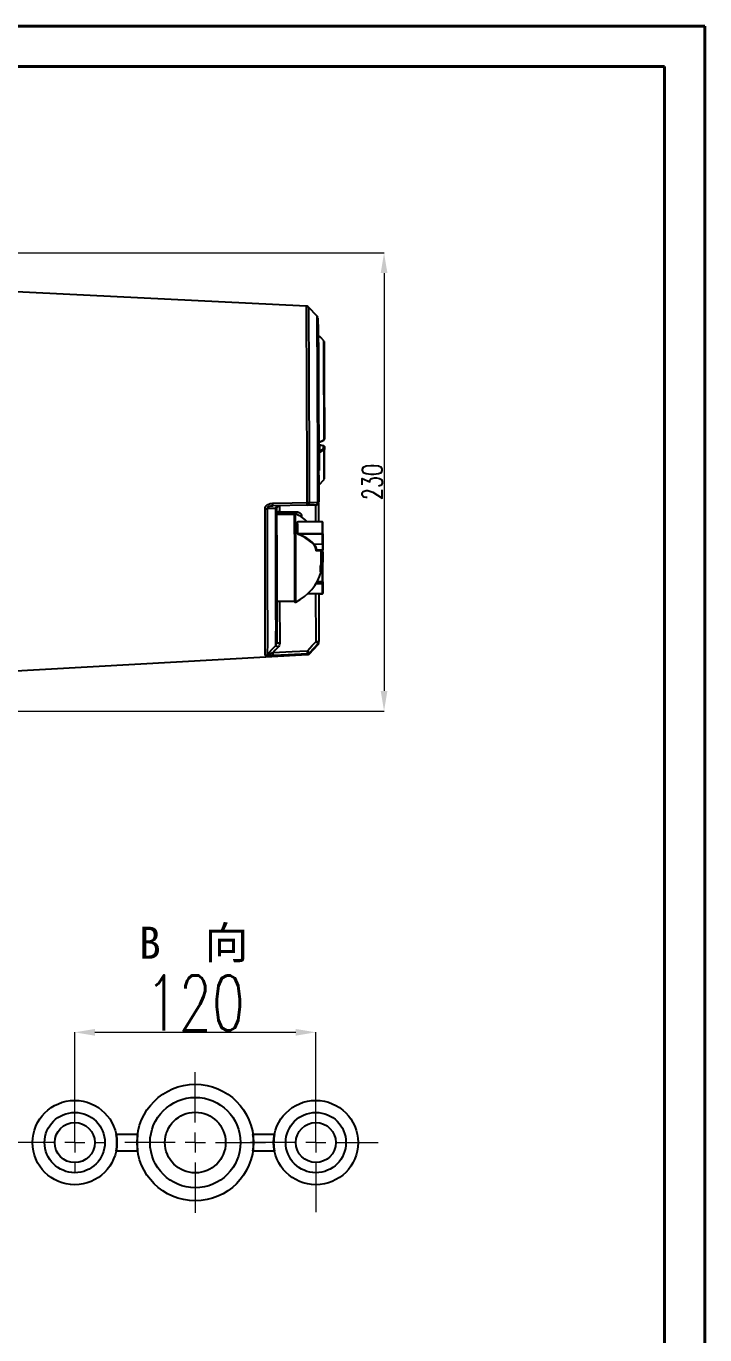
# Model space of a CAD drawing. Header units: millimetres. Extents: x 2320 to 4000, y 933 to 2121.
# Drawn here: x 3662 to 4000, y 1470 to 2121 of the extents above; entities that cross this region are included whole.
import ezdxf

# ---------------------------------------------------------------- set-up
doc = ezdxf.new("R2010")
doc.units = ezdxf.units.MM
doc.linetypes.add('CENTER2', pattern=[28.575, 19.05, -3.175, 3.175, -3.175])
for name, color, linetype, lineweight in [('FORMAT', 7, 'Continuous', 18), ('中心线', 1, 'CENTER2', 13), ('文字', 7, 'Continuous', 13), ('标注', 3, 'Continuous', 13), ('粗实线', 7, 'Continuous', 40)]:
    doc.layers.add(name, color=color, linetype=linetype, lineweight=lineweight)
doc.styles.add('SLDTEXTSTYLE1', font='txt.shx', dxfattribs={"width": 0.7, "bigfont": 'gbcbig.shx'})
doc.styles.add('STYLE1', font='txt.shx', dxfattribs={"width": 0.8, "height": 3, "bigfont": 'hzdx.shx'})
doc.dimstyles.new('SLDDIMSTYLE12$0', dxfattribs={"dimtxt": 12, "dimasz": 10, "dimexe": 0, "dimexo": 0.0625, "dimgap": 0.875, "dimtad": 1, "dimdec": 1, "dimlfac": 1.8, "dimrnd": 1e-09, "dimzin": 12, "dimdsep": 46, "dimtxsty": 'SLDTEXTSTYLE1', "dimcen": 0.09, "dimdle": 8.16, "dimclrd": 3, "dimclre": 3, "dimadec": 0, "dimazin": 3, "dimtfac": 1, "dimtdec": 1, "dimtofl": 0, "dimtmove": 0, "dimatfit": 3, "dimfxl": 0, "dimfrac": 2, "dimtolj": 1, "dimlwd": 5, "dimlwe": 5, "dimarcsym": 0})

# ---------------------------------------------------------------- blocks, each defined once
blk = doc.blocks.new('*D58')
at = {"layer": 'Defpoints', "color": 0, "transparency": 16777216}
for p in [(3648.25, 2008.59), (3638.63, 1780.56), (3840.05, 1780.56)]:
    blk.add_point(p, dxfattribs=at)
at = {"layer": '标注', "color": 3, "lineweight": 5, "transparency": 16777216}
blk.add_line((3648.31, 2008.59), (3840.05, 2008.59), dxfattribs=at)
at = {"layer": '标注', "color": 3, "linetype": 'Continuous', "lineweight": 5, "transparency": 16777216}
for p, q in [((3840.05, 1998.59), (3840.05, 1790.56)), ((3638.69, 1780.56), (3840.05, 1780.56))]:
    blk.add_line(p, q, dxfattribs=at)
at = {"layer": '标注', "color": 3, "transparency": 16777216}
for points in [[(3838.39, 1998.59), (3841.72, 1998.59), (3840.05, 2008.59)], [(3838.39, 1790.56), (3841.72, 1790.56), (3840.05, 1780.56)]]:
    blk.add_solid(points, dxfattribs=at)
at = {"layer": '标注', "color": 0, "transparency": 16777216, "insert": (3834.18, 1894.57), "char_height": 10, "attachment_point": 5, "rotation": 90, "style": 'SLDTEXTSTYLE1'}
blk.add_mtext('\\A1;230', dxfattribs=at)
blk = doc.blocks.new('SW_CENTERMARKSYMBOL_14')
at = {"layer": 'FORMAT', "color": 0}
for p, q in [((0, 2), (0, 7)), ((-2, 0), (-7, 0)), ((0, 0), (-1, 0)), ((0, 0), (0, 1)), ((0, 0), (0, -1)), ((0, 0), (1, 0)), ((2, 0), (7, 0)), ((0, -2), (0, -7))]:
    blk.add_line(p, q, dxfattribs=at)
blk = doc.blocks.new('SW_CENTERMARKSYMBOL_15')
at = {"layer": 'FORMAT', "color": 0}
for p, q in [((0, 2), (0, 5)), ((-2, 0), (-6.49, 0)), ((0, 0), (-1, 0)), ((0, 0), (0, 1)), ((0, 0), (0, -1)), ((0, 0), (1, 0)), ((2, 0), (6.2, 0)), ((0, -2), (0, -6.94))]:
    blk.add_line(p, q, dxfattribs=at)
blk = doc.blocks.new('SW_CENTERMARKSYMBOL_16')
at = {"layer": 'FORMAT', "color": 0}
for p, q in [((0, 2), (0, 3)), ((-2, 0), (-8.18, 0)), ((0, 0), (-1, 0)), ((0, 0), (0, 1)), ((0, 0), (0, -1)), ((0, 0), (1, 0)), ((2, 0), (3, 0)), ((0, -2), (0, -3))]:
    blk.add_line(p, q, dxfattribs=at)
blk = doc.blocks.new('*D64')
at = {"layer": 'Defpoints', "color": 0, "transparency": 16777216}
for p in [(3806.09, 1620.62), (3686.09, 1565.74), (3806.09, 1565.74)]:
    blk.add_point(p, dxfattribs=at)
at = {"layer": '标注', "color": 3, "lineweight": 5, "transparency": 16777216}
blk.add_line((3686.09, 1565.81), (3686.09, 1620.62), dxfattribs=at)
at = {"layer": '标注', "color": 3, "linetype": 'Continuous', "lineweight": 5, "transparency": 16777216}
for p, q in [((3696.09, 1620.62), (3796.09, 1620.62)), ((3806.09, 1565.81), (3806.09, 1620.62))]:
    blk.add_line(p, q, dxfattribs=at)
at = {"layer": '标注', "color": 3, "transparency": 16777216}
for points in [[(3696.09, 1622.28), (3696.09, 1618.95), (3686.09, 1620.62)], [(3796.09, 1622.28), (3796.09, 1618.95), (3806.09, 1620.62)]]:
    blk.add_solid(points, dxfattribs=at)
at = {"layer": '标注', "color": 0, "transparency": 16777216, "insert": (3746.09, 1635.21), "char_height": 12, "attachment_point": 5, "style": 'SLDTEXTSTYLE1'}
blk.add_mtext('\\A1;{\\H2.28571x;120}', dxfattribs=at)

msp = doc.modelspace()

# ---------------------------------------------------------------- linework, layer by layer
at = {"color": 7, "linetype": 'Continuous', "lineweight": 25}
for p, q in [((3801.357, 1982.092), (3650.111, 1989.542)), ((3806.706, 1977.087), (3802.368, 1981.63)), ((3810.015, 1964.893), (3810.016, 1964.894)), ((3810.017, 1964.806), (3810.015, 1964.893)), ((3810.143, 1961.838), (3810.16, 1961.963)), ((3810.16, 1961.963), (3810.144, 1961.892)), ((3807.651, 1914.176), (3810.09, 1915.414)), ((3810.218, 1915.711), (3810.217, 1916.141)), ((3810.257, 1917.231), (3810.24, 1917.221)), ((3807.709, 1913.923), (3807.451, 1913.922)), ((3807.71, 1913.795), (3807.452, 1913.794)), ((3807.738, 1913.71), (3807.452, 1913.709)), ((3807.739, 1913.518), (3807.453, 1913.518)), ((3807.893, 1910.343), (3807.464, 1910.342)), ((3807.895, 1910.342), (3807.464, 1910.341)), ((3807.909, 1910.331), (3807.464, 1910.33)), ((3807.924, 1910.32), (3807.464, 1910.319)), ((3807.926, 1910.319), (3807.464, 1910.317)), ((3807.942, 1910.17), (3807.465, 1910.169)), ((3807.948, 1910.165), (3807.465, 1910.164)), ((3807.95, 1909.754), (3807.466, 1909.752)), ((3807.71, 1913.795), (3807.709, 1913.923)), ((3807.739, 1913.518), (3807.738, 1913.71)), ((3807.741, 1912.952), (3807.739, 1913.518)), ((3809.822, 1912.637), (3807.822, 1913.097)), ((3807.862, 1913.012), (3807.879, 1910.343)), ((3807.895, 1910.342), (3807.893, 1910.343)), ((3807.895, 1910.331), (3807.895, 1910.342)), ((3809.911, 1912.571), (3807.908, 1913.034)), ((3807.926, 1910.319), (3807.924, 1910.32)), ((3807.927, 1910.17), (3807.926, 1910.319)), ((3807.948, 1910.165), (3807.942, 1910.17)), ((3807.95, 1909.754), (3807.948, 1910.165)), ((3810.008, 1912.56), (3809.822, 1912.637)), ((3809.874, 1911.1), (3809.865, 1912.549)), ((3810.097, 1912.494), (3809.911, 1912.571)), ((3810.231, 1909.651), (3810.23, 1910.466)), ((3810.302, 1912.253), (3810.33, 1912.173)), ((3810.35, 1912.113), (3810.333, 1912.18)), ((3810.367, 1911.965), (3810.375, 1910.669)), ((3807.953, 1908.319), (3807.471, 1908.317)), ((3807.972, 1902.136), (3807.953, 1908.319)), ((3807.972, 1902.136), (3807.492, 1902.135)), ((3807.978, 1900.699), (3807.496, 1900.697)), ((3807.98, 1900.287), (3807.498, 1900.286)), ((3807.969, 1900.279), (3807.498, 1900.277)), ((3807.937, 1900.181), (3807.498, 1900.18)), ((3807.942, 1900.178), (3807.498, 1900.176)), ((3807.529, 1893.022), (3810.227, 1895.737)), ((3807.98, 1900.287), (3807.978, 1900.699)), ((3784.146, 1882.633), (3784.639, 1882.681)), ((3784.626, 1882.66), (3784.306, 1882.602)), ((3801.761, 1883.014), (3784.626, 1882.66)), ((3795.491, 1878.318), (3786.566, 1878.29)), ((3787.912, 1878.473), (3787.912, 1878.294)), ((3795.989, 1878.82), (3795.489, 1878.818)), ((3809.323, 1874.678), (3797.039, 1874.639)), ((3809.323, 1874.712), (3797.164, 1874.674)), ((3797.067, 1868.858), (3809.351, 1868.896)), ((3809.352, 1868.643), (3797.639, 1868.606)), ((3805.179, 1863.697), (3809.359, 1863.71)), ((3809.359, 1863.71), (3809.352, 1868.643)), ((3809.551, 1868.785), (3809.558, 1863.852)), ((3806.342, 1860.776), (3809.367, 1860.786)), ((3806.644, 1860.524), (3806.763, 1860.542)), ((3809.367, 1860.532), (3806.644, 1860.524)), ((3806.763, 1860.521), (3809.367, 1860.529)), ((3809.367, 1860.529), (3809.367, 1860.532)), ((3808.78, 1850.702), (3808.451, 1850.701)), ((3806.171, 1843.992), (3809.387, 1844.002)), ((3806.619, 1844.756), (3809.39, 1844.764)), ((3806.728, 1844.95), (3809.389, 1844.958)), ((3808.777, 1849.86), (3808.78, 1849.86)), ((3809.394, 1839.07), (3809.387, 1844.002)), ((3809.586, 1844.144), (3809.593, 1839.212)), ((3802.114, 1838.988), (3809.394, 1839.011)), ((3802.176, 1839.047), (3809.394, 1839.07)), ((3806.171, 1815.142), (3806.096, 1839.001)), ((3807.567, 1839.005), (3807.642, 1815.148)), ((3807.567, 1838.967), (3809.31, 1838.973)), ((3807.567, 1838.933), (3809.31, 1838.939)), ((3786.659, 1835.29), (3795.626, 1835.318)), ((3788.055, 1835.294), (3788.121, 1814.399)), ((3795.627, 1834.818), (3796.127, 1834.82)), ((3802.911, 1809.09), (3807.22, 1813.66)), ((3650.706, 1800.22), (3801.902, 1808.621))]:
    msp.add_line(p, q, dxfattribs=at)
at = {"color": 7, "linetype": 'Continuous', "lineweight": 25, "flags": 128}
for points in [[(3801.812, 1884.323), (3801.796, 1889.852), (3801.779, 1895.403), (3801.761, 1900.953), (3801.742, 1906.481), (3801.724, 1911.963), (3801.705, 1917.377), (3801.685, 1922.701), (3801.665, 1927.913), (3801.646, 1932.991), (3801.626, 1937.915), (3801.606, 1942.664), (3801.586, 1947.22), (3801.566, 1951.562), (3801.547, 1955.675), (3801.528, 1959.54), (3801.509, 1963.142), (3801.491, 1966.466), (3801.474, 1969.499), (3801.457, 1972.227), (3801.441, 1974.641), (3801.425, 1976.729), (3801.411, 1978.484), (3801.397, 1979.898), (3801.384, 1980.965), (3801.373, 1981.681), (3801.362, 1982.044), (3801.357, 1982.092)], [(3802.368, 1981.629), (3802.373, 1981.582), (3802.384, 1981.221), (3802.395, 1980.509), (3802.408, 1979.447), (3802.421, 1978.041), (3802.436, 1976.295), (3802.451, 1974.218), (3802.467, 1971.818), (3802.484, 1969.104), (3802.502, 1966.088), (3802.52, 1962.781), (3802.538, 1959.199), (3802.557, 1955.354), (3802.576, 1951.264), (3802.596, 1946.944), (3802.615, 1942.413), (3802.635, 1937.689), (3802.655, 1932.792), (3802.675, 1927.741), (3802.694, 1922.557), (3802.714, 1917.262), (3802.733, 1911.877), (3802.751, 1906.424), (3802.77, 1900.926), (3802.787, 1895.405), (3802.804, 1889.884), (3802.821, 1884.386)], [(3807.136, 1884.474), (3807.121, 1889.799), (3807.104, 1895.148), (3807.087, 1900.498), (3807.069, 1905.826), (3807.051, 1911.109), (3807.033, 1916.324), (3807.014, 1921.45), (3806.995, 1926.464), (3806.976, 1931.344), (3806.957, 1936.07), (3806.938, 1940.621), (3806.919, 1944.979), (3806.9, 1949.123), (3806.881, 1953.037), (3806.863, 1956.704), (3806.845, 1960.107), (3806.828, 1963.233), (3806.811, 1966.067), (3806.795, 1968.598), (3806.78, 1970.815), (3806.765, 1972.709), (3806.751, 1974.27), (3806.739, 1975.493), (3806.727, 1976.373), (3806.716, 1976.905), (3806.706, 1977.087)], [(3807.122, 1976.053), (3807.126, 1976.007), (3807.136, 1975.641), (3807.148, 1974.916), (3807.16, 1973.837), (3807.174, 1972.408), (3807.188, 1970.635), (3807.203, 1968.527), (3807.219, 1966.092), (3807.236, 1963.342), (3807.253, 1960.289), (3807.271, 1956.946), (3807.289, 1953.328), (3807.308, 1949.453), (3807.327, 1945.336), (3807.346, 1940.996), (3807.365, 1936.452), (3807.384, 1931.726), (3807.404, 1926.837), (3807.423, 1921.808), (3807.442, 1916.661), (3807.46, 1911.419), (3807.479, 1906.106), (3807.496, 1900.745), (3807.514, 1895.359), (3807.53, 1889.974), (3807.546, 1884.613)], [(3807.3, 1967.601), (3807.308, 1967.097), (3807.317, 1966.213), (3807.327, 1964.959), (3807.338, 1963.347), (3807.35, 1961.395), (3807.362, 1959.122), (3807.375, 1956.553), (3807.388, 1953.713), (3807.402, 1950.631), (3807.415, 1947.341), (3807.429, 1943.875), (3807.442, 1940.27), (3807.455, 1936.562), (3807.468, 1932.791), (3807.48, 1928.995), (3807.491, 1925.213), (3807.502, 1921.484), (3807.511, 1917.847), (3807.52, 1914.339)], [(3810.015, 1964.893), (3808.494, 1966.41), (3807.3, 1967.601)], [(3810.217, 1916.141), (3810.211, 1918.951), (3810.202, 1922.307), (3810.192, 1925.746), (3810.182, 1929.232), (3810.17, 1932.73), (3810.159, 1936.203), (3810.147, 1939.618), (3810.134, 1942.938), (3810.122, 1946.13), (3810.109, 1949.162), (3810.097, 1952.002), (3810.085, 1954.622), (3810.073, 1956.995), (3810.061, 1959.096), (3810.051, 1960.905), (3810.04, 1962.403), (3810.031, 1963.574), (3810.023, 1964.407), (3810.017, 1964.806)], [(3810.163, 1964.541), (3810.171, 1964.023), (3810.179, 1963.123), (3810.189, 1961.852), (3810.2, 1960.222), (3810.212, 1958.254), (3810.224, 1955.97), (3810.236, 1953.395), (3810.249, 1950.558), (3810.262, 1947.492), (3810.275, 1944.232), (3810.288, 1940.815), (3810.301, 1937.279), (3810.313, 1933.665), (3810.325, 1930.014), (3810.336, 1926.367), (3810.346, 1922.765), (3810.356, 1919.25), (3810.364, 1915.862)], [(3807.52, 1914.339), (3809.031, 1915.108), (3810.218, 1915.711)], [(3809.865, 1912.549), (3808.744, 1912.808), (3807.862, 1913.012)], [(3807.949, 1910.123), (3808.997, 1910.655), (3809.874, 1911.1)], [(3810.23, 1910.466), (3808.719, 1909.7), (3807.95, 1909.31)], [(3810.008, 1912.56), (3810.009, 1912.56), (3810.01, 1912.555), (3810.009, 1912.545), (3810.007, 1912.537)], [(3784.677, 1883.966), (3794.273, 1884.166), (3801.812, 1884.323)], [(3806.077, 1883.109), (3803.66, 1883.056), (3801.761, 1883.014)], [(3802.821, 1884.386), (3805.238, 1884.435), (3807.136, 1884.474)], [(3780.924, 1808.261), (3780.93, 1809.194), (3780.936, 1810.475), (3780.94, 1812.101), (3780.943, 1814.065), (3780.944, 1816.358), (3780.944, 1818.971), (3780.943, 1821.894), (3780.941, 1825.115), (3780.938, 1828.621), (3780.933, 1832.397), (3780.927, 1836.428), (3780.92, 1840.698), (3780.911, 1845.189), (3780.902, 1849.884), (3780.891, 1854.763), (3780.879, 1859.806), (3780.867, 1864.993), (3780.853, 1870.304), (3780.838, 1875.715), (3780.823, 1881.206)], [(3781.832, 1881.284), (3781.847, 1875.822), (3781.861, 1870.439), (3781.875, 1865.157), (3781.888, 1859.997), (3781.899, 1854.981), (3781.91, 1850.128), (3781.919, 1845.458), (3781.928, 1840.99), (3781.935, 1836.743), (3781.941, 1832.733), (3781.946, 1828.977), (3781.949, 1825.49), (3781.951, 1822.286), (3781.952, 1819.379), (3781.952, 1816.779), (3781.95, 1814.499), (3781.948, 1812.545), (3781.944, 1810.928), (3781.938, 1809.653), (3781.932, 1808.725)], [(3786.241, 1813.329), (3786.247, 1814.286), (3786.252, 1815.6), (3786.256, 1817.264), (3786.259, 1819.271), (3786.26, 1821.612), (3786.26, 1824.277), (3786.258, 1827.254), (3786.255, 1830.53), (3786.251, 1834.09), (3786.246, 1837.92), (3786.24, 1842.002), (3786.232, 1846.317), (3786.223, 1850.849), (3786.213, 1855.575), (3786.202, 1860.477), (3786.19, 1865.531), (3786.176, 1870.716), (3786.162, 1876.009), (3786.147, 1881.387)], [(3786.558, 1881.232), (3786.572, 1875.957), (3786.586, 1870.766), (3786.599, 1865.682), (3786.611, 1860.727), (3786.622, 1855.921), (3786.632, 1851.287), (3786.641, 1846.843), (3786.648, 1842.611), (3786.655, 1838.606), (3786.66, 1834.848), (3786.664, 1831.353), (3786.666, 1828.135), (3786.668, 1825.209), (3786.668, 1822.587), (3786.667, 1820.281), (3786.664, 1818.301), (3786.661, 1816.655), (3786.656, 1815.35), (3786.65, 1814.393)], [(3795.634, 1841.262), (3795.631, 1843.379), (3795.626, 1845.717), (3795.62, 1848.237), (3795.613, 1850.897), (3795.606, 1853.656), (3795.597, 1856.466), (3795.588, 1859.281), (3795.579, 1862.057), (3795.569, 1864.746), (3795.559, 1867.305), (3795.548, 1869.692), (3795.539, 1871.868), (3795.529, 1873.796), (3795.52, 1875.446), (3795.511, 1876.79), (3795.504, 1877.806), (3795.497, 1878.477), (3795.491, 1878.793), (3795.486, 1878.747), (3795.483, 1878.342), (3795.483, 1878.318)], [(3796.134, 1841.263), (3796.131, 1843.381), (3796.126, 1845.718), (3796.12, 1848.238), (3796.113, 1850.899), (3796.106, 1853.657), (3796.097, 1856.467), (3796.088, 1859.283), (3796.079, 1862.058), (3796.069, 1864.748), (3796.059, 1867.307), (3796.048, 1869.694), (3796.039, 1871.869), (3796.029, 1873.798), (3796.02, 1875.448), (3796.011, 1876.791), (3796.004, 1877.807), (3795.997, 1878.479), (3795.991, 1878.794), (3795.989, 1878.82)], [(3798.936, 1877.551), (3798.647, 1877.525), (3798.409, 1877.469)], [(3798.936, 1877.551), (3798.936, 1877.329), (3798.936, 1877.124)], [(3795.537, 1872.021), (3795.546, 1869.952), (3795.556, 1867.667), (3795.566, 1865.205), (3795.576, 1862.604), (3795.585, 1859.909), (3795.594, 1857.163), (3795.603, 1854.411), (3795.61, 1851.699), (3795.617, 1849.07), (3795.623, 1846.569), (3795.628, 1844.237), (3795.632, 1842.111), (3795.634, 1840.226), (3795.635, 1838.614), (3795.635, 1837.3), (3795.634, 1836.308), (3795.631, 1835.652), (3795.628, 1835.343), (3795.626, 1835.318)], [(3809.551, 1868.785), (3809.547, 1868.807), (3809.536, 1868.828), (3809.517, 1868.847), (3809.492, 1868.864), (3809.462, 1868.878), (3809.428, 1868.888), (3809.39, 1868.894), (3809.351, 1868.896)], [(3795.618, 1835.318), (3795.623, 1834.957), (3795.628, 1834.821), (3795.632, 1835.047), (3795.635, 1835.63), (3795.637, 1836.561), (3795.637, 1837.825), (3795.636, 1839.4), (3795.634, 1841.262)], [(3787.304, 1812.312), (3785.9, 1810.811), (3784.796, 1809.632)], [(3801.861, 1810.555), (3804.275, 1813.123), (3806.171, 1815.142)], [(3807.233, 1814.12), (3804.82, 1811.551), (3802.924, 1809.533)], [(3784.796, 1809.632), (3794.353, 1810.149), (3801.861, 1810.555)], [(3801.916, 1809.066), (3792.36, 1808.55), (3784.851, 1808.144)]]:
    msp.add_lwpolyline(points, dxfattribs=at)
at = {"color": 7, "linetype": 'Continuous', "lineweight": 25}
for centre, radius, start, end in [((3807.65, 1967.955), 0.498, 207.63332, 225.279142), ((3809.666, 1964.54), 0.497, 0.190025, 45.315735), ((3809.663, 1964.54), 0.5, 1.285357, 45.07005), ((3809.864, 1915.86), 0.5, 296.918675, 0.134132), ((3809.923, 1915.663), 0.3, 303.858136, 9.338895), ((3810.172, 1915.902), 0.196, 283.713941, 348.130015), ((3807.675, 1913.972), 0.399, 112.830908, 124.215111), ((3807.816, 1913.05), 0.0479, 83.741261, 147.076097), ((3807.903, 1912.987), 0.0477, 83.929657, 147.556732), ((3809.794, 1912.58), 0.063, 3.631215, 63.889718), ((3809.905, 1912.524), 0.0476, 83.844885, 147.594548), ((3809.907, 1910.632), 0.469, 4.543767, 94.022811), ((3809.511, 1910.48), 0.719, 358.86991, 59.643055), ((3810.101, 1912.467), 0.0279, 97.941426, 149.545054), ((2426.013, 1903.078), 1384.234, 359.696137, 0.272064), ((3810.126, 1910.693), 0.25, 294.428207, 354.571012), ((2363.832, 1903.597), 1446.561, 359.702715, 0.280129), ((3402.883, 1897.459), 404.67, 359.371693, 0.385263), ((3778.702, 1883.544), 5.99, 351.509947, 4.037699), ((3787.495, 1881.428), 1.349, 110.608062, 181.759036), ((3788.058, 1881.237), 1.5, 92.526004, 180.180044), ((4117.422, 1880.457), 329.487, 179.604365, 180.119532), ((3801.527, 1884.29), 1.297, 280.394312, 4.251721), ((3795.819, 1883.9), 6.008, 351.518751, 4.040709), ((3801.796, 1892.766), 8.443, 270.108212, 276.969896), ((4511.514, 1878.607), 705.533, 179.629534, 180.317166), ((3806.046, 1884.609), 1.5, 271.180214, 0.180045), ((3805.845, 1884.383), 1.295, 280.337467, 4.049152), ((3807.173, 1885.039), 0.566, 266.276882, 311.204274), ((5995.127, 1880.506), 2187.672, 179.905838, 180.153805), ((3780.812, 1887.93), 6.723, 270.097148, 278.725367), ((3787.912, 1878.266), 1.504, 89.137167, 153.692452), ((3789.118, 1415.435), 463.04, 90.149242, 90.3158), ((3811.97, 1878.688), 24.06, 177.422747, 180.510819), ((3226.528, 1871.019), 569.01, 0.100905, 0.735008), ((3785.276, 1856.786), 24.5, 46.94816, 64.071228), ((3818.092, 1878.776), 22.076, 177.382023, 179.920673), ((-549.186, 1850.627), 4346.196, 0.240517, 0.316818), ((3797.038, 1874.872), 0.233, 246.194281, 270.363418), ((-544.185, 1850.634), 4341.291, 0.240517, 0.316818), ((3809.323, 1874.512), 0.2, 0.325982, 90.180175), ((3807.447, 1874.678), 1.876, 359.978693, 1.025177), ((-531.902, 1850.672), 4341.291, 0.240517, 0.316818), ((3809.339, 1874.493), 0.185, 5.965132, 95.046884), ((-491.318, 1850.731), 4300.907, 0.240517, 0.316818), ((3797.065, 1869.188), 0.331, 253.691532, 270.461889), ((3798.024, 1868.305), 0.488, 141.947615, 172.360892), ((3789.042, 1847.14), 22.868, 45.68057, 68.184134), ((3789.072, 1847.203), 23.054, 45.68057, 68.184134), ((3805.313, 1863.424), 0.305, 116.153782, 165.298258), ((3710.064, 1868.474), 99.288, 0.097618, 0.243831), ((3809.376, 1868.819), 0.178, 262.101373, 348.853697), ((3809.383, 1863.887), 0.178, 262.101373, 348.853697), ((5255.944, 1866.143), 1446.587, 180.096354, 180.21219), ((5352.582, 1866.447), 1543.026, 180.096354, 180.21219), ((3806.312, 1861.241), 0.466, 252.419623, 273.657434), ((3806.665, 1860.329), 0.196, 95.933775, 190.016942), ((88.989, 1845.155), 3719.797, 0.129, 0.235655), ((2213.378, 1851.709), 1595.403, 359.933575, 0.316668), ((3785.28, 1856.786), 24.5, 343.578909, 8.888746), ((3809.414, 1860.56), 0.23, 48.52058, 101.812833), ((3767.553, 1860.581), 41.814, 359.933932, 0.281243), ((3809.367, 1860.732), 0.2, 270.167717, 356.835522), ((3809.367, 1860.732), 0.2, 356.846595, 0.207547), ((3795.881, 1858.676), 13.884, 334.121439, 338.248422), ((3796.857, 1851.185), 11.604, 353.081333, 7.082029), ((3795.885, 1855.847), 13.884, 334.121439, 338.248422), ((3780.144, 1850.383), 28.637, 358.952978, 0.638184), ((1255.294, 1838.023), 2554.105, 0.155568, 0.319491), ((3809.35, 1852.991), 0.2, 0.185177, 39.780968), ((2709.167, 1843.626), 1100.422, 0.069702, 0.487633), ((3785.276, 1856.786), 24.5, 296.289122, 343.578909), ((4020.776, 1844.432), 211.389, 179.909868, 180.116357), ((3809.411, 1844.179), 0.178, 262.101373, 348.853697), ((3809.434, 1846.647), 1.689, 268.483345, 275.26287), ((3786.526, 1844.83), 22.864, 359.83553, 0.321933), ((3809.389, 1844.964), 0.2, 270.180175, 0.177268), ((4048.693, 1844.615), 239.107, 179.924578, 180.112693), ((3213.913, 1838.627), 582.227, 359.625336, 0.259447), ((3809.309, 1839.139), 0.2, 270.180175, 325.361465), ((3809.312, 1839.196), 0.223, 269.515167, 307.367582), ((3807.434, 1838.96), 1.876, 359.335158, 0.381665), ((3809.418, 1839.246), 0.178, 262.101373, 348.853697), ((3809.393, 1839.211), 0.2, 270.180175, 0.081681), ((3805.212, 1839.045), 4.182, 359.541068, 0.343715), ((3812.486, 1839.694), 37.201, 225.131722, 227.397232), ((3788.65, 1530.139), 284.261, 90.106667, 90.403212), ((3805.641, 2099.402), 284.261, 270.106667, 270.403212), ((3782.265, 1789.207), 35.272, 44.936752, 47.331337), ((3801.386, 1814.057), 5.848, 356.101133, 0.61834), ((3806.155, 1815.144), 1.487, 316.488782, 0.166206), ((3780.842, 1809.764), 1.506, 273.104285, 316.360124), ((3760.326, 1807.988), 24.526, 0.365981, 3.844602), ((3777.508, 1808.915), 24.409, 0.356494, 3.852659), ((3778.128, 1784.812), 35.014, 44.912835, 47.325625), ((3796.77, 1809.002), 5.146, 355.759964, 0.72241), ((3801.834, 1810.567), 1.503, 273.137383, 316.502625), ((3797.502, 1809.474), 5.422, 355.938338, 0.620733)]:
    msp.add_arc(centre, radius, start, end, dxfattribs=at)
msp.add_ellipse((3786.377, 1860.281), major_axis=(601.269, 1.918), ratio=0.0302472, start_param=1.5555539, end_param=1.568148, dxfattribs=at)
for points, knots in [([(3802.46, 1981.505), (3802.437, 1981.541), (3802.331, 1981.701), (3802.013, 1981.923), (3801.644, 1982.089), (3801.411, 1982.074), (3801.354, 1982.071)], [0, 0, 0, 0, 0.101701, 0.4630775, 0.8709298, 1, 1, 1, 1]), ([(3807.074, 1976.419), (3807.066, 1976.454), (3807.044, 1976.541), (3806.935, 1976.789), (3806.82, 1976.998), (3806.709, 1977.083), (3806.708, 1977.084)], [0, 0, 0, 0, 0.2140481, 0.5278285, 0.9971786, 1, 1, 1, 1]), ([(3807.862, 1913.012), (3807.792, 1913.042), (3807.683, 1913.087), (3807.552, 1913.193), (3807.498, 1913.258), (3807.473, 1913.288)], [0, 0, 0, 0, 0.4990701, 0.7628027, 1, 1, 1, 1]), ([(3807.644, 1914.174), (3807.642, 1914.173), (3807.623, 1914.157), (3807.591, 1914.159), (3807.551, 1914.175), (3807.528, 1914.223), (3807.519, 1914.283), (3807.519, 1914.321), (3807.52, 1914.339)], [0, 0, 0, 0, 0.0266416, 0.3107592, 0.5686319, 0.7926687, 0.8961656, 1, 1, 1, 1]), ([(3807.953, 1908.319), (3807.952, 1908.475), (3807.951, 1908.788), (3807.95, 1909.186), (3807.95, 1909.469), (3807.949, 1909.654), (3807.95, 1909.714), (3807.95, 1909.754)], [0, 0, 0, 0, 0.2497875, 0.4986891, 0.623422, 0.7479725, 1, 1, 1, 1]), ([(3810.077, 1912.481), (3810.046, 1912.496), (3809.978, 1912.528), (3809.905, 1912.542), (3809.865, 1912.549)], [0, 0, 0, 0, 0.4553313, 1, 1, 1, 1]), ([(3810.367, 1911.965), (3810.362, 1912.026), (3810.353, 1912.13), (3810.291, 1912.277), (3810.205, 1912.398), (3810.118, 1912.454), (3810.077, 1912.481)], [0, 0, 0, 0, 0.2946467, 0.5012456, 0.7664226, 1, 1, 1, 1]), ([(3810.077, 1912.428), (3810.117, 1912.404), (3810.204, 1912.354), (3810.29, 1912.246), (3810.353, 1912.114), (3810.362, 1912.02), (3810.367, 1911.965)], [0, 0, 0, 0, 0.23328382, 0.49876095, 0.70346803, 1, 1, 1, 1]), ([(3810.342, 1912.136), (3810.346, 1912.126), (3810.365, 1912.072), (3810.366, 1912.014), (3810.367, 1911.965)], [0, 0, 0, 0, 0.1722731, 1, 1, 1, 1]), ([(3807.978, 1900.699), (3807.978, 1900.738), (3807.977, 1900.798), (3807.976, 1900.981), (3807.974, 1901.408), (3807.973, 1901.812), (3807.972, 1902.136)], [0, 0, 0, 0, 0.25077927, 0.37643473, 0.50023154, 1, 1, 1, 1]), ([(3780.823, 1881.206), (3780.842, 1881.415), (3780.882, 1881.845), (3781.197, 1882.424), (3781.629, 1882.928), (3782.326, 1883.434), (3783.354, 1883.862), (3784.224, 1883.93), (3784.677, 1883.966)], [0, 0, 0, 0, 0.1205701, 0.248545, 0.3726337, 0.5008274, 0.7400783, 1, 1, 1, 1]), ([(3786.551, 1881.256), (3786.559, 1881.365), (3786.575, 1881.584), (3786.682, 1881.891), (3786.831, 1882.157), (3786.998, 1882.368), (3787.135, 1882.517), (3787.207, 1882.6), (3787.189, 1882.623), (3787.183, 1882.631)], [0, 0, 0, 0, 0.1529603, 0.3060529, 0.4563771, 0.6043458, 0.7547927, 0.9159649, 1, 1, 1, 1]), ([(3784.306, 1882.602), (3783.789, 1882.56), (3783.132, 1882.508), (3782.41, 1882.151), (3782.093, 1881.916), (3781.905, 1881.667), (3781.831, 1881.448), (3781.832, 1881.339), (3781.832, 1881.284)], [0, 0, 0, 0, 0.5168691, 0.6577958, 0.7847213, 0.8953344, 0.9472064, 1, 1, 1, 1]), ([(3786.147, 1881.387), (3785.342, 1881.368), (3783.904, 1881.333), (3782.465, 1881.299), (3781.832, 1881.284)], [0, 0, 0, 0, 0.5600002, 1, 1, 1, 1]), ([(3786.558, 1881.232), (3786.536, 1881.266), (3786.496, 1881.327), (3786.255, 1881.368), (3786.147, 1881.387)], [0, 0, 0, 0, 0.5527153, 1, 1, 1, 1]), ([(3787.935, 1879.77), (3789.448, 1879.773), (3792.149, 1879.778), (3794.85, 1879.782), (3796.039, 1879.784)], [0, 0, 0, 0, 0.56, 1, 1, 1, 1]), ([(3796.039, 1879.784), (3796.258, 1879.775), (3796.705, 1879.757), (3797.312, 1879.609), (3797.846, 1879.392), (3798.391, 1879.019), (3798.851, 1878.42), (3798.907, 1877.849), (3798.936, 1877.551)], [0, 0, 0, 0, 0.12205466, 0.24949049, 0.37396694, 0.50097881, 0.73949032, 1, 1, 1, 1]), ([(3796.944, 1874.659), (3796.946, 1874.671), (3796.951, 1874.698), (3796.997, 1874.724), (3797.103, 1874.732), (3797.224, 1874.713), (3797.314, 1874.681), (3797.332, 1874.674)], [0, 0, 0, 0, 0.11482847, 0.25663761, 0.47941479, 0.89645107, 1, 1, 1, 1]), ([(3797.163, 1874.673), (3797.137, 1874.673), (3797.095, 1874.672), (3797.056, 1874.661), (3797.042, 1874.649), (3797.04, 1874.643), (3797.039, 1874.639)], [0, 0, 0, 0, 0.492084, 0.7950022, 0.8791257, 1, 1, 1, 1]), ([(3797.54, 1868.37), (3797.424, 1868.425), (3797.25, 1868.508), (3797.072, 1868.664), (3797, 1868.765), (3796.975, 1868.827), (3796.973, 1868.861), (3796.972, 1868.871)], [0, 0, 0, 0, 0.4935098, 0.7465115, 0.851032, 0.9564885, 1, 1, 1, 1]), ([(3797.067, 1868.858), (3797.068, 1868.853), (3797.069, 1868.841), (3797.081, 1868.823), (3797.105, 1868.797), (3797.176, 1868.749), (3797.357, 1868.673), (3797.525, 1868.633), (3797.639, 1868.606)], [0, 0, 0, 0, 0.0275852, 0.0617297, 0.104186, 0.1954073, 0.4521438, 1, 1, 1, 1]), ([(3806.171, 1860.797), (3806.168, 1860.863), (3806.151, 1861.227), (3806.003, 1861.913), (3805.609, 1862.812), (3805.229, 1863.256), (3805.018, 1863.501)], [0, 0, 0, 0, 0.06404267, 0.35441194, 0.64307395, 1, 1, 1, 1]), ([(3805.179, 1863.697), (3805.391, 1863.431), (3805.777, 1862.949), (3806.173, 1861.978), (3806.321, 1861.24), (3806.339, 1860.847), (3806.342, 1860.776)], [0, 0, 0, 0, 0.3540546, 0.64277104, 0.9353249, 1, 1, 1, 1]), ([(3806.472, 1860.295), (3806.438, 1860.304), (3806.374, 1860.322), (3806.282, 1860.426), (3806.217, 1860.554), (3806.18, 1860.686), (3806.174, 1860.762), (3806.171, 1860.797)], [0, 0, 0, 0, 0.257956, 0.4849143, 0.7035846, 0.8642778, 1, 1, 1, 1]), ([(3806.342, 1860.776), (3806.345, 1860.758), (3806.351, 1860.718), (3806.391, 1860.65), (3806.456, 1860.587), (3806.546, 1860.537), (3806.61, 1860.528), (3806.644, 1860.524)], [0, 0, 0, 0, 0.11321608, 0.25761818, 0.47541861, 0.71851805, 1, 1, 1, 1]), ([(3807.412, 1860.523), (3807.379, 1860.489), (3807.154, 1860.258), (3806.786, 1860.278), (3806.472, 1860.295)], [0, 0, 0, 0, 0.1472836, 1, 1, 1, 1]), ([(3781.932, 1808.725), (3782.736, 1809.584), (3784.173, 1811.119), (3785.609, 1812.654), (3786.241, 1813.329)], [0, 0, 0, 0, 0.55999994, 1, 1, 1, 1]), ([(3786.241, 1813.329), (3786.347, 1813.47), (3786.514, 1813.693), (3786.63, 1814.068), (3786.643, 1814.281), (3786.65, 1814.393)], [0, 0, 0, 0, 0.4488466, 0.7117862, 1, 1, 1, 1]), ([(3788.121, 1814.399), (3788.075, 1813.966), (3787.992, 1813.191), (3787.515, 1812.581), (3787.304, 1812.312)], [0, 0, 0, 0, 0.5586895, 1, 1, 1, 1]), ([(3807.263, 1813.718), (3807.316, 1813.781), (3807.428, 1813.915), (3807.525, 1814.13), (3807.579, 1814.298), (3807.604, 1814.412), (3807.62, 1814.51), (3807.628, 1814.593), (3807.633, 1814.679), (3807.637, 1814.808), (3807.64, 1815.002), (3807.642, 1815.124)], [0, 0, 0, 0, 0.0283239, 0.0602959, 0.0849226, 0.10783, 0.139429, 0.2006973, 0.3189648, 0.5737135, 1, 1, 1, 1]), ([(3784.851, 1808.144), (3784.407, 1808.123), (3783.524, 1808.081), (3782.474, 1808.067), (3781.752, 1808.086), (3781.31, 1808.122), (3780.986, 1808.177), (3780.944, 1808.234), (3780.924, 1808.261)], [0, 0, 0, 0, 0.25083619, 0.49912261, 0.62735457, 0.75134888, 0.87955784, 1, 1, 1, 1]), ([(3781.932, 1808.725), (3781.933, 1808.716), (3781.934, 1808.697), (3782.013, 1808.69), (3782.209, 1808.726), (3782.534, 1808.818), (3783.374, 1809.088), (3784.157, 1809.388), (3784.796, 1809.632)], [0, 0, 0, 0, 0.0472872, 0.0939884, 0.1941558, 0.3091639, 0.4362361, 1, 1, 1, 1]), ([(3801.906, 1808.645), (3801.977, 1808.643), (3802.216, 1808.636), (3802.563, 1808.8), (3802.849, 1809.003), (3802.953, 1809.146), (3802.98, 1809.183)], [0, 0, 0, 0, 0.1708167, 0.5659714, 0.8875995, 1, 1, 1, 1])]:
    msp.add_open_spline(points, degree=3, knots=knots, dxfattribs=at)
at = {"layer": '粗实线'}
for p, q in [((3999.709, 2121.466), (2319.709, 2121.466)), ((3999.709, 933.466), (3999.709, 2121.466)), ((3979.709, 2101.466), (2419.709, 2101.466)), ((3979.709, 953.466), (3979.709, 2101.466))]:
    msp.add_line(p, q, dxfattribs=at)
at = {"layer": '粗实线', "color": 7, "linetype": 'ByBlock', "lineweight": 25}
for p, q in [((3717.378, 1569.803), (3706.696, 1569.803)), ((3785.488, 1569.803), (3774.806, 1569.803)), ((3706.67, 1561.554), (3717.396, 1561.554)), ((3774.788, 1561.554), (3785.514, 1561.554))]:
    msp.add_line(p, q, dxfattribs=at)
for centre, radius in [((3746.092, 1565.743), 29), ((3686.092, 1565.743), 21), ((3746.092, 1565.743), 22.5), ((3806.092, 1565.743), 21), ((3686.092, 1565.743), 15), ((3746.092, 1565.743), 15.104), ((3806.092, 1565.743), 15), ((3686.092, 1565.743), 9.973), ((3806.092, 1565.743), 9.947)]:
    msp.add_circle(centre, radius, dxfattribs=at)
for centre, radius, start, end in [((3686.092, 1565.743), 21, 348.495378, 11.148359), ((3746.092, 1565.743), 29, 171.95145, 188.304107), ((3746.092, 1565.743), 29, 351.695893, 8.04855), ((3806.092, 1565.743), 21, 168.851641, 191.504622)]:
    msp.add_arc(centre, radius, start, end, dxfattribs=at)

# ---------------------------------------------------------------- block references
at = {"layer": '中心线', "linetype": 'ByBlock', "xscale": 5, "yscale": 5, "zscale": 5}
for name, p in [('SW_CENTERMARKSYMBOL_14', (3746.092, 1565.743)), ('SW_CENTERMARKSYMBOL_15', (3806.092, 1565.743)), ('SW_CENTERMARKSYMBOL_16', (3686.092, 1565.743))]:
    msp.add_blockref(name, p, dxfattribs=at)

# ---------------------------------------------------------------- texts
at = {"layer": '文字', "insert": (3745.266, 1664.332), "char_height": 16, "width": 240, "attachment_point": 5, "style": 'STYLE1'}
msp.add_mtext('\\pt176;{\\fSimSun|b0|i0|c134|p2;\\W1;B  向}', dxfattribs=at)

# ---------------------------------------------------------------- dimensions: what is measured, and where the dimension line sits
at = {"layer": '标注'}
dim = msp.add_linear_dim(base=(3840.055, 1780.559), p1=(3648.25, 2008.586), p2=(3638.626, 1780.559), angle=90, text='230', dimstyle='SLDDIMSTYLE12$0', override={"dimtxt": 10, "dimtdec": 3, "dimtzin": 0}, dxfattribs=at)
dim.commit()
dim.dimension.update_dxf_attribs({"geometry": '*D58', "text_midpoint": (3834.18, 1894.573)})
dim = msp.add_linear_dim(base=(3806.092, 1620.618), p1=(3686.092, 1565.743), p2=(3806.092, 1565.743), text='{\\H2.28571x;120}', dimstyle='SLDDIMSTYLE12$0', override={"dimtdec": 3, "dimtzin": 0}, dxfattribs=at)
dim.commit()
dim.dimension.update_dxf_attribs({"geometry": '*D64', "text_midpoint": (3746.092, 1635.207)})

doc.saveas('drawing.dxf')
